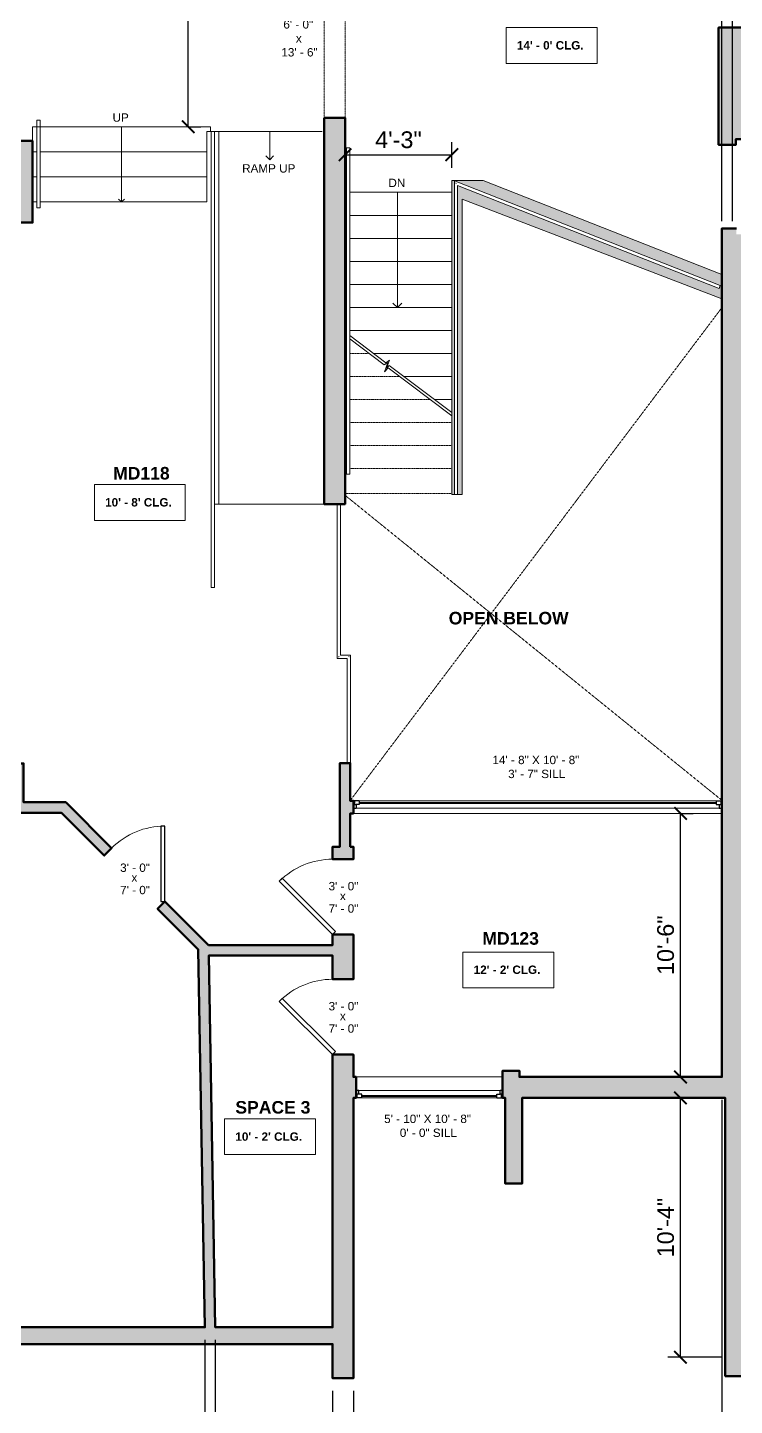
# Model space of a CAD drawing. Header units: inches. Extents: x -2078 to 106214, y -964 to 6385.
# Drawn here: x 66167 to 66505, y 3703 to 4362 of the extents above; entities that cross this region are included whole.
import ezdxf

# ---------------------------------------------------------------- set-up
doc = ezdxf.new("R2010")
doc.units = ezdxf.units.IN
doc.header["$MEASUREMENT"] = 0
doc.linetypes.add('HIDDEN2', pattern=[0.1875, 0.125, -0.0625])
for name, color, linetype, lineweight in [('A-ANNO', 2, 'Continuous', 5), ('A-ANNO-DIMS', 1, 'Continuous', 9), ('A-DETAIL-3', 40, 'Continuous', 15), ('A-DOOR', 1, 'Continuous', 18), ('A-GLAZ', 2, 'Continuous', 30), ('A-HIDDEN', 2, 'HIDDEN2', 18), ('A-RAILING', 4, 'Continuous', 9), ('A-WALL', 3, 'Continuous', 40), ('A-WINDOWS', 2, 'Continuous', 18)]:
    doc.layers.add(name, color=color, linetype=linetype, lineweight=lineweight)
doc.layers.add('A-HATCH', color=9, linetype='Continuous')
doc.styles.add('Arial_1', font='arial.ttf', dxfattribs={"height": 0.0625})
doc.styles.add('Arial_2', font='arial.ttf', dxfattribs={"height": 3})
doc.styles.add('Arial_B', font='arialbd.ttf', dxfattribs={"height": 4.5})
doc.styles.add('Arial_B_1', font='arialbd.ttf', dxfattribs={"height": 3})
doc.styles.add('JC', font='arial.ttf', dxfattribs={"height": 0.125})
doc.dimstyles.new('JC-DIMS', dxfattribs={"dimtxt": 0.125, "dimasz": 0.09375, "dimexe": 0.09375, "dimexo": 0.09375, "dimgap": 0.046875, "dimtad": 1, "dimdec": 1, "dimzin": 0, "dimdsep": 46, "dimlunit": 4, "dimtxsty": 'JC', "dimblk": 'ARCHTICK', "dimcen": 0.09, "dimclrd": 1, "dimclre": 1, "dimclrt": 256, "dimadec": 0, "dimazin": 0, "dimtfac": 1, "dimtdec": 1, "dimtofl": 0, "dimtmove": 1, "dimatfit": 3, "dimfxl": 1, "dimtolj": 1, "dimtzin": 0, "dimarcsym": 0})

# ---------------------------------------------------------------- blocks, each defined once
blk = doc.blocks.new('JC_SINGLE DOOR-NO TRIM - SINGLE DOOR-1483496-Mudd Library - 2nd FL')
at = {"layer": 'A-DOOR', "lineweight": 30}
for p, q in [((-7.46, 27.96), (-8.87, 26.54)), ((-8.87, 26.54), (16.59, 1.09)), ((18, 2.5), (-7.46, 27.96)), ((16.59, 1.09), (18, 2.5))]:
    blk.add_line(p, q, dxfattribs=at)
at = {"layer": 'A-DOOR', "lineweight": 9}
blk.add_arc((18, 2.5), 36, 135, 180, dxfattribs=at)
blk = doc.blocks.new('JC_FIXED WINDOW - MUNTIN - 2_-1579008-Mudd Library - 2nd FL')
at = {"layer": 'A-GLAZ'}
for p, q in [((-88, 3), (-88, -3)), ((-85.25, 3), (-88, 3)), ((-87.5, 3), (-87.5, 1.25)), ((-87.5, 1.25), (-86.75, 1.25)), ((-85.25, 1.25), (-86.75, 1.25)), ((-86.75, 1.25), (-86.75, -0.5)), ((-85.25, 3), (-85.25, 1.25)), ((85.25, 3), (88, 3)), ((85.25, 3), (85.25, 1.25)), ((85.25, 1.25), (87.5, 1.25)), ((86.75, 1.25), (86.75, -0.5)), ((87.5, 3), (87.5, 1.25)), ((88, 3), (88, -3)), ((-88, -0.5), (-86.75, -0.5)), ((86.75, -0.5), (88, -0.5))]:
    blk.add_line(p, q, dxfattribs=at)
at = {"layer": 'A-GLAZ', "lineweight": 9}
for p, q in [((85.25, 3), (-85.25, 3)), ((86.75, -0.5), (-86.75, -0.5))]:
    blk.add_line(p, q, dxfattribs=at)
at = {"layer": 'A-GLAZ', "lineweight": 40}
blk.add_line((-85.25, 2.125), (85.25, 2.125), dxfattribs=at)
at = {"layer": 'A-WINDOWS'}
for p, q in [((88, 3), (-88, 3)), ((-88, -3), (88, -3))]:
    blk.add_line(p, q, dxfattribs=at)
blk = doc.blocks.new('JC_SINGLE DOOR-NO TRIM - SINGLE DOOR-1541248-Mudd Library - 2nd FL')
at = {"layer": 'A-DOOR', "lineweight": 30}
for p, q in [((-8.87, -29.04), (16.59, -3.59)), ((18, -5), (-7.46, -30.46)), ((16.59, -3.59), (18, -5)), ((-7.46, -30.46), (-8.87, -29.04))]:
    blk.add_line(p, q, dxfattribs=at)
at = {"layer": 'A-DOOR', "lineweight": 9}
blk.add_arc((18, -5), 36, 180, 225, dxfattribs=at)
blk = doc.blocks.new('JC_FIXED WINDOW - MUNTIN - 2_-1538722-Mudd Library - 2nd FL')
at = {"layer": 'A-GLAZ'}
for p, q in [((-35, 5), (-35, -5)), ((-32.25, 5), (-35, 5)), ((-35, 1.5), (-33.75, 1.5)), ((-34.5, 5), (-34.5, 3.25)), ((-34.5, 3.25), (-33.75, 3.25)), ((-32.25, 3.25), (-33.75, 3.25)), ((-33.75, 3.25), (-33.75, 1.5)), ((-32.25, 5), (-32.25, 3.25)), ((32.25, 5), (35, 5)), ((32.25, 5), (32.25, 3.25)), ((32.25, 3.25), (34.5, 3.25)), ((33.75, 3.25), (33.75, 1.5)), ((33.75, 1.5), (35, 1.5)), ((34.5, 5), (34.5, 3.25)), ((35, 5), (35, -5))]:
    blk.add_line(p, q, dxfattribs=at)
at = {"layer": 'A-GLAZ', "lineweight": 9}
for p, q in [((33.75, 1.5), (-33.75, 1.5)), ((32.25, 5), (-32.25, 5))]:
    blk.add_line(p, q, dxfattribs=at)
at = {"layer": 'A-GLAZ', "lineweight": 40}
blk.add_line((-32.25, 4.12), (32.25, 4.12), dxfattribs=at)
at = {"layer": 'A-WINDOWS'}
for p, q in [((35, 5), (-35, 5)), ((-35, -5), (35, -5))]:
    blk.add_line(p, q, dxfattribs=at)
blk = doc.blocks.new('Top Rail Type - Top Rail_Internal_-1575144-Mudd Library - 2nd FL')
at = {"layer": 'A-RAILING'}
for p, q in [((434.73, 337.22), (434.73, 119.22)), ((435.57, 337.22), (435.39, 337.22)), ((436.23, 119.22), (436.23, 337.22)), ((435.39, 119.22), (435.57, 119.22))]:
    blk.add_line(p, q, dxfattribs=at)
blk = doc.blocks.new('Top Rail Type - Top Rail_Internal_-V3-Mudd Library - 2nd FL')
at = {"layer": 'A-RAILING'}
for p, q in [((436.23, 337.22), (434.73, 337.22)), ((434.73, 337.22), (434.73, 119.22)), ((436.23, 337.22), (436.23, 119.22)), ((436.23, 119.22), (434.73, 119.22))]:
    blk.add_line(p, q, dxfattribs=at)
blk = doc.blocks.new('Top Rail Type - Top Rail_Internal_-1575481-Mudd Library - 2nd FL')
at = {"layer": 'A-RAILING'}
for p, q in [((494.91, 159.12), (494.91, 85.37)), ((496.41, 86.87), (496.41, 159.12)), ((501.22, 86.87), (496.41, 86.87)), ((501.22, 35.3), (501.22, 86.87)), ((494.91, 85.37), (499.72, 85.37)), ((499.72, 85.37), (499.72, 35.3))]:
    blk.add_line(p, q, dxfattribs=at)
for points in [[(495.56, 86.02), (495.58, 86.04), (495.61, 86.07), (495.66, 86.12), (495.7, 86.16), (495.73, 86.19), (495.75, 86.21)], [(500.38, 86.02), (500.39, 86.04), (500.42, 86.07), (500.47, 86.12), (500.52, 86.16), (500.55, 86.19), (500.56, 86.21)]]:
    blk.add_open_spline(points, degree=3, knots=[0.46086968, 0.46086968, 0.46086968, 0.46086968, 0.47916667, 0.5, 0.52083333, 0.53913032, 0.53913032, 0.53913032, 0.53913032], dxfattribs=at)
blk = doc.blocks.new('Top Rail Type - Top Rail_Internal_-V4-Mudd Library - 2nd FL')
at = {"layer": 'A-RAILING'}
for p, q in [((494.91, 159.12), (494.91, 85.37)), ((496.41, 159.12), (496.41, 86.87)), ((496.41, 86.87), (501.22, 86.87)), ((501.22, 86.87), (501.22, 35.3)), ((494.91, 85.37), (499.72, 85.37)), ((499.72, 85.37), (499.72, 35.3)), ((501.22, 35.3), (501.16, 35.3))]:
    blk.add_line(p, q, dxfattribs=at)
blk = doc.blocks.new('Top Rail Type - Top Rail_Internal_-1576869-Mudd Library - 2nd FL')
at = {"layer": 'A-RAILING'}
for p, q in [((677.9, 263.61), (550.91, 313.64)), ((550.91, 313.64), (550.91, 163.76)), ((552.41, 311.44), (677.35, 262.22)), ((552.41, 163.76), (552.41, 311.44)), ((677.6, 262.83), (677.66, 263)), ((551.56, 163.76), (551.75, 163.76))]:
    blk.add_line(p, q, dxfattribs=at)
blk.add_open_spline([(551.56, 312.67), (551.6, 312.63), (551.66, 312.54), (551.72, 312.45), (551.75, 312.4)], degree=3, dxfattribs=at)
blk = doc.blocks.new('Top Rail Type - Top Rail_Internal_-V6-Mudd Library - 2nd FL')
at = {"layer": 'A-RAILING'}
for p, q in [((550.91, 313.64), (550.91, 163.76)), ((677.9, 263.61), (550.91, 313.64)), ((552.41, 311.44), (552.41, 163.76)), ((677.35, 262.22), (552.41, 311.44)), ((677.35, 262.22), (677.9, 263.61)), ((552.41, 163.76), (550.91, 163.76))]:
    blk.add_line(p, q, dxfattribs=at)
blk = doc.blocks.new('JC_OPENING DOOR - OPENING DOOR-1582286-Mudd Library - 2nd FL')
at = {"layer": 'A-DOOR', "linetype": 'HIDDEN2'}
for p, q in [((35.68, 5), (-36.32, 5)), ((-36.32, -5), (35.68, -5))]:
    blk.add_line(p, q, dxfattribs=at)
at = {"layer": 'A-DOOR'}
for p, q in [((-36.32, 5), (-36.32, -5)), ((35.68, -5), (35.68, 5))]:
    blk.add_line(p, q, dxfattribs=at)
blk = doc.blocks.new('Top Rail Type - Top Rail_Internal_-1639652-Mudd Library - 2nd FL')
at = {"layer": 'A-RAILING'}
for p, q in [((351.44, 342.7), (351.44, 300.7)), ((352.29, 342.7), (352.1, 342.7)), ((352.94, 300.7), (352.94, 342.7)), ((352.1, 300.7), (352.29, 300.7))]:
    blk.add_line(p, q, dxfattribs=at)
blk = doc.blocks.new('Top Rail Type - Top Rail_Internal_-V7-Mudd Library - 2nd FL')
at = {"layer": 'A-RAILING'}
for p, q in [((352.94, 342.7), (351.44, 342.7)), ((351.44, 342.7), (351.44, 300.7)), ((352.94, 342.7), (352.94, 300.7)), ((352.94, 300.7), (351.44, 300.7))]:
    blk.add_line(p, q, dxfattribs=at)
blk = doc.blocks.new('Top Rail Type - Top Rail_Internal_-1640337-Mudd Library - 2nd FL')
at = {"layer": 'A-RAILING'}
for p, q in [((499.39, 329.45), (499.39, 173.45)), ((500.24, 329.45), (500.05, 329.45)), ((500.89, 173.45), (500.89, 329.45)), ((500.05, 173.45), (500.24, 173.45))]:
    blk.add_line(p, q, dxfattribs=at)
blk = doc.blocks.new('Top Rail Type - Top Rail_Internal_-V8-Mudd Library - 2nd FL')
at = {"layer": 'A-RAILING'}
for p, q in [((500.14, 329.45), (499.39, 329.45)), ((499.39, 329.45), (499.39, 173.45)), ((500.89, 329.45), (500.17, 329.45)), ((500.89, 329.45), (500.89, 173.45)), ((500.14, 173.45), (499.39, 173.45)), ((500.89, 173.45), (500.17, 173.45))]:
    blk.add_line(p, q, dxfattribs=at)
blk = doc.blocks.new('_ArchTick')
at = {"color": 0, "linetype": 'ByBlock', "const_width": 0.15}
blk.add_lwpolyline([(-0.5, -0.5), (0.5, 0.5)], dxfattribs=at)
blk = doc.blocks.new('*D2650')
at = {"layer": 'A-ANNO-DIMS', "color": 1, "lineweight": -2, "transparency": 16777216}
for p, q in [((66319.07, 4575.12), (66319.07, 4706.69)), ((66499.08, 4268.96), (66499.08, 4706.69)), ((66319.07, 4700.69), (66499.08, 4700.69))]:
    blk.add_line(p, q, dxfattribs=at)
at = {"layer": 'Defpoints', "color": 0, "transparency": 16777216}
for p in [(66499.08, 4700.69), (66319.07, 4569.12), (66499.08, 4262.96)]:
    blk.add_point(p, dxfattribs=at)
at = {"layer": 'A-ANNO-DIMS', "color": 1, "lineweight": -2, "transparency": 16777216, "xscale": 6, "yscale": 6, "zscale": 6, "rotation": 180}
blk.add_blockref('_ArchTick', (66319.07, 4700.69), dxfattribs=at)
at = {"layer": 'A-ANNO-DIMS', "color": 1, "lineweight": -2, "transparency": 16777216, "xscale": 6, "yscale": 6, "zscale": 6}
blk.add_blockref('_ArchTick', (66499.08, 4700.69), dxfattribs=at)
at = {"layer": 'A-ANNO-DIMS', "color": 2, "transparency": 16777216, "insert": (66409.07, 4707.77), "char_height": 8, "attachment_point": 5, "style": 'JC'}
blk.add_mtext("\\A1;15'", dxfattribs=at)
blk = doc.blocks.new('*D2653')
at = {"layer": 'A-ANNO-DIMS', "color": 1, "lineweight": -2, "transparency": 16777216}
for p, q in [((66504.08, 4268.96), (66504.08, 4706.69)), ((66528.08, 4218.56), (66528.08, 4706.69)), ((66504.08, 4700.69), (66528.08, 4700.69))]:
    blk.add_line(p, q, dxfattribs=at)
at = {"layer": 'Defpoints', "color": 0, "transparency": 16777216}
for p in [(66528.08, 4700.69), (66504.08, 4262.96), (66528.08, 4212.56)]:
    blk.add_point(p, dxfattribs=at)
at = {"layer": 'A-ANNO-DIMS', "color": 1, "lineweight": -2, "transparency": 16777216, "xscale": 6, "yscale": 6, "zscale": 6, "rotation": 180}
blk.add_blockref('_ArchTick', (66504.08, 4700.69), dxfattribs=at)
at = {"layer": 'A-ANNO-DIMS', "color": 1, "lineweight": -2, "transparency": 16777216, "xscale": 6, "yscale": 6, "zscale": 6}
blk.add_blockref('_ArchTick', (66528.08, 4700.69), dxfattribs=at)
at = {"layer": 'A-ANNO-DIMS', "color": 2, "transparency": 16777216, "insert": (66516.08, 4707.71), "char_height": 8, "attachment_point": 5, "style": 'JC'}
blk.add_mtext("\\A1;2'", dxfattribs=at)
blk = doc.blocks.new('*D2664')
at = {"layer": 'A-ANNO-DIMS', "color": 1, "lineweight": -2, "transparency": 16777216}
for p, q in [((65688.2, 3938.94), (65688.2, 3507.06)), ((67317.99, 3690.96), (67317.99, 3507.06)), ((65688.2, 3513.06), (67317.99, 3513.06))]:
    blk.add_line(p, q, dxfattribs=at)
at = {"layer": 'Defpoints', "color": 0, "transparency": 16777216}
for p in [(65688.2, 3944.94), (67317.99, 3696.96), (67317.99, 3513.06)]:
    blk.add_point(p, dxfattribs=at)
at = {"layer": 'A-ANNO-DIMS', "color": 1, "lineweight": -2, "transparency": 16777216, "xscale": 6, "yscale": 6, "zscale": 6, "rotation": 180}
blk.add_blockref('_ArchTick', (65688.2, 3513.06), dxfattribs=at)
at = {"layer": 'A-ANNO-DIMS', "color": 1, "lineweight": -2, "transparency": 16777216, "xscale": 6, "yscale": 6, "zscale": 6}
blk.add_blockref('_ArchTick', (67317.99, 3513.06), dxfattribs=at)
at = {"layer": 'A-ANNO-DIMS', "color": 2, "transparency": 16777216, "insert": (66503.09, 3520.14), "char_height": 8, "attachment_point": 5, "style": 'JC'}
blk.add_mtext('\\A1;135\'-10"', dxfattribs=at)
blk = doc.blocks.new('JC- existing door Tag_quad - JC- existing door Tag_quad-839775-Mudd Library - 2nd FL')
at = {"layer": 'A-ANNO', "insert": (-0.023, 0.038), "char_height": 0.0625, "width": 0.0505, "attachment_point": 1, "style": 'Arial_1', "bg_fill": 3, "box_fill_scale": 1.25, "bg_fill_color": 256, "bg_fill_true_color": 13158600, "bg_fill_transparency": 0}
blk.add_mtext('x', dxfattribs=at)
blk = doc.blocks.new('*D2665')
at = {"layer": 'A-ANNO-DIMS', "color": 1, "lineweight": -2, "transparency": 16777216}
for p, q in [((66479.3, 3859.8), (66479.3, 3985.8)), ((66479.65, 3985.8), (66485.3, 3985.8)), ((66479.65, 3859.8), (66485.3, 3859.8))]:
    blk.add_line(p, q, dxfattribs=at)
at = {"layer": 'Defpoints', "color": 0, "transparency": 16777216}
for p in [(66473.65, 3985.8), (66479.3, 3985.8), (66473.65, 3859.8)]:
    blk.add_point(p, dxfattribs=at)
at = {"layer": 'A-ANNO-DIMS', "color": 1, "lineweight": -2, "transparency": 16777216, "xscale": 6, "yscale": 6, "zscale": 6}
for p, rotation in [((66479.3, 3985.8), 90), ((66479.3, 3859.8), 270)]:
    blk.add_blockref('_ArchTick', p, dxfattribs=dict(at, rotation=rotation))
at = {"layer": 'A-ANNO-DIMS', "color": 2, "transparency": 16777216, "insert": (66472.22, 3922.8), "char_height": 8, "attachment_point": 5, "rotation": 90, "style": 'JC'}
blk.add_mtext('\\A1;10\'-6"', dxfattribs=at)
blk = doc.blocks.new('*D2666')
at = {"layer": 'A-ANNO-DIMS', "color": 1, "lineweight": -2, "transparency": 16777216}
for p, q in [((66479.3, 3725.8), (66479.3, 3849.8)), ((66479.65, 3849.8), (66485.3, 3849.8)), ((66498.72, 3725.8), (66473.3, 3725.8))]:
    blk.add_line(p, q, dxfattribs=at)
at = {"layer": 'Defpoints', "color": 0, "transparency": 16777216}
for p in [(66473.65, 3849.8), (66479.3, 3849.8), (66504.72, 3725.8)]:
    blk.add_point(p, dxfattribs=at)
at = {"layer": 'A-ANNO-DIMS', "color": 1, "lineweight": -2, "transparency": 16777216, "xscale": 6, "yscale": 6, "zscale": 6}
for p, rotation in [((66479.3, 3849.8), 90), ((66479.3, 3725.8), 270)]:
    blk.add_blockref('_ArchTick', p, dxfattribs=dict(at, rotation=rotation))
at = {"layer": 'A-ANNO-DIMS', "color": 2, "transparency": 16777216, "insert": (66472.22, 3787.8), "char_height": 8, "attachment_point": 5, "rotation": 90, "style": 'JC'}
blk.add_mtext('\\A1;10\'-4"', dxfattribs=at)
blk = doc.blocks.new('*D2667')
at = {"layer": 'A-ANNO-DIMS', "color": 1, "lineweight": -2, "transparency": 16777216}
for p, q in [((66370.08, 4294.44), (66370.08, 4306.74)), ((66319.07, 4300.74), (66370.08, 4300.74)), ((66319.07, 4300.4), (66319.07, 4294.74))]:
    blk.add_line(p, q, dxfattribs=at)
at = {"layer": 'Defpoints', "color": 0, "transparency": 16777216}
for p in [(66319.07, 4306.4), (66370.08, 4300.74), (66370.08, 4288.44)]:
    blk.add_point(p, dxfattribs=at)
at = {"layer": 'A-ANNO-DIMS', "color": 1, "lineweight": -2, "transparency": 16777216, "xscale": 6, "yscale": 6, "zscale": 6, "rotation": 180}
blk.add_blockref('_ArchTick', (66319.07, 4300.74), dxfattribs=at)
at = {"layer": 'A-ANNO-DIMS', "color": 1, "lineweight": -2, "transparency": 16777216, "xscale": 6, "yscale": 6, "zscale": 6}
blk.add_blockref('_ArchTick', (66370.08, 4300.74), dxfattribs=at)
at = {"layer": 'A-ANNO-DIMS', "color": 2, "transparency": 16777216, "insert": (66344.57, 4307.83), "char_height": 8, "attachment_point": 5, "style": 'JC'}
blk.add_mtext('\\A1;4\'-3"', dxfattribs=at)
blk = doc.blocks.new('*D2669')
at = {"layer": 'A-ANNO-DIMS', "color": 1, "lineweight": -2, "transparency": 16777216}
for p, q in [((65688.2, 4523.98), (65688.2, 4752.71)), ((67592.58, 4083.21), (67592.58, 4752.71)), ((65688.2, 4746.71), (67592.58, 4746.71))]:
    blk.add_line(p, q, dxfattribs=at)
at = {"layer": 'Defpoints', "color": 0, "transparency": 16777216}
for p in [(67592.58, 4746.71), (65688.2, 4517.98), (67592.58, 4077.21)]:
    blk.add_point(p, dxfattribs=at)
at = {"layer": 'A-ANNO-DIMS', "color": 1, "lineweight": -2, "transparency": 16777216, "xscale": 6, "yscale": 6, "zscale": 6, "rotation": 180}
blk.add_blockref('_ArchTick', (65688.2, 4746.71), dxfattribs=at)
at = {"layer": 'A-ANNO-DIMS', "color": 1, "lineweight": -2, "transparency": 16777216, "xscale": 6, "yscale": 6, "zscale": 6}
blk.add_blockref('_ArchTick', (67592.58, 4746.71), dxfattribs=at)
at = {"layer": 'A-ANNO-DIMS', "color": 2, "transparency": 16777216, "insert": (66640.39, 4753.8), "char_height": 8, "attachment_point": 5, "style": 'JC'}
blk.add_mtext('\\A1;158\'-8"', dxfattribs=at)
blk = doc.blocks.new('*D2670')
at = {"layer": 'A-ANNO-DIMS', "color": 1, "lineweight": -2, "transparency": 16777216}
for p, q in [((66244.15, 4314.12), (66244.15, 4563.12)), ((66244.49, 4563.12), (66250.15, 4563.12)), ((66244.49, 4314.12), (66250.15, 4314.12))]:
    blk.add_line(p, q, dxfattribs=at)
at = {"layer": 'Defpoints', "color": 0, "transparency": 16777216}
for p in [(66238.49, 4563.12), (66244.15, 4563.12), (66238.49, 4314.12)]:
    blk.add_point(p, dxfattribs=at)
at = {"layer": 'A-ANNO-DIMS', "color": 1, "lineweight": -2, "transparency": 16777216, "xscale": 6, "yscale": 6, "zscale": 6}
for p, rotation in [((66244.15, 4563.12), 90), ((66244.15, 4314.12), 270)]:
    blk.add_blockref('_ArchTick', p, dxfattribs=dict(at, rotation=rotation))
at = {"layer": 'A-ANNO-DIMS', "color": 2, "transparency": 16777216, "insert": (66237.06, 4438.62), "char_height": 8, "attachment_point": 5, "rotation": 90, "style": 'JC'}
blk.add_mtext('\\A1;20\'-9"', dxfattribs=at)
blk = doc.blocks.new('*D2673')
at = {"layer": 'A-ANNO-DIMS', "color": 1, "lineweight": -2, "transparency": 16777216}
for p, q in [((66499.08, 3848.8), (66499.08, 3570.29)), ((66323.08, 3709.8), (66323.08, 3570.29)), ((66323.08, 3576.29), (66499.08, 3576.29))]:
    blk.add_line(p, q, dxfattribs=at)
at = {"layer": 'Defpoints', "color": 0, "transparency": 16777216}
for p in [(66499.08, 3854.8), (66323.08, 3715.8), (66499.08, 3576.29)]:
    blk.add_point(p, dxfattribs=at)
at = {"layer": 'A-ANNO-DIMS', "color": 1, "lineweight": -2, "transparency": 16777216, "xscale": 6, "yscale": 6, "zscale": 6, "rotation": 180}
blk.add_blockref('_ArchTick', (66323.08, 3576.29), dxfattribs=at)
at = {"layer": 'A-ANNO-DIMS', "color": 1, "lineweight": -2, "transparency": 16777216, "xscale": 6, "yscale": 6, "zscale": 6}
blk.add_blockref('_ArchTick', (66499.08, 3576.29), dxfattribs=at)
at = {"layer": 'A-ANNO-DIMS', "color": 2, "transparency": 16777216, "insert": (66411.08, 3583.37), "char_height": 8, "attachment_point": 5, "style": 'JC'}
blk.add_mtext('\\A1;14\'-8"', dxfattribs=at)
blk = doc.blocks.new('*D2675')
at = {"layer": 'A-ANNO-DIMS', "color": 1, "lineweight": -2, "transparency": 16777216}
for p, q in [((66252.09, 3734.12), (66252.09, 3570.29)), ((65902.08, 3708.31), (65902.08, 3570.29)), ((65902.08, 3576.29), (66252.09, 3576.29))]:
    blk.add_line(p, q, dxfattribs=at)
at = {"layer": 'Defpoints', "color": 0, "transparency": 16777216}
for p in [(66252.09, 3740.12), (65902.08, 3714.31), (66252.09, 3576.29)]:
    blk.add_point(p, dxfattribs=at)
at = {"layer": 'A-ANNO-DIMS', "color": 1, "lineweight": -2, "transparency": 16777216, "xscale": 6, "yscale": 6, "zscale": 6, "rotation": 180}
blk.add_blockref('_ArchTick', (65902.08, 3576.29), dxfattribs=at)
at = {"layer": 'A-ANNO-DIMS', "color": 1, "lineweight": -2, "transparency": 16777216, "xscale": 6, "yscale": 6, "zscale": 6}
blk.add_blockref('_ArchTick', (66252.09, 3576.29), dxfattribs=at)
at = {"layer": 'A-ANNO-DIMS', "color": 2, "transparency": 16777216, "insert": (66077.08, 3583.37), "char_height": 8, "attachment_point": 5, "style": 'JC'}
blk.add_mtext('\\A1;29\'-2"', dxfattribs=at)
blk = doc.blocks.new('*D2676')
at = {"layer": 'A-ANNO-DIMS', "color": 1, "lineweight": -2, "transparency": 16777216}
for p, q in [((66257.09, 3734.12), (66257.09, 3570.29)), ((66313.08, 3709.8), (66313.08, 3570.29)), ((66257.09, 3576.29), (66313.08, 3576.29))]:
    blk.add_line(p, q, dxfattribs=at)
at = {"layer": 'Defpoints', "color": 0, "transparency": 16777216}
for p in [(66257.09, 3740.12), (66313.08, 3715.8), (66313.08, 3576.29)]:
    blk.add_point(p, dxfattribs=at)
at = {"layer": 'A-ANNO-DIMS', "color": 1, "lineweight": -2, "transparency": 16777216, "xscale": 6, "yscale": 6, "zscale": 6, "rotation": 180}
blk.add_blockref('_ArchTick', (66257.09, 3576.29), dxfattribs=at)
at = {"layer": 'A-ANNO-DIMS', "color": 1, "lineweight": -2, "transparency": 16777216, "xscale": 6, "yscale": 6, "zscale": 6}
blk.add_blockref('_ArchTick', (66313.08, 3576.29), dxfattribs=at)
at = {"layer": 'A-ANNO-DIMS', "color": 2, "transparency": 16777216, "insert": (66285.08, 3583.37), "char_height": 8, "attachment_point": 5, "style": 'JC'}
blk.add_mtext('\\A1;4\'-8"', dxfattribs=at)

msp = doc.modelspace()

# ---------------------------------------------------------------- hatches: boundary and pattern name
at = {"layer": 'A-HATCH'}
h = msp.add_hatch(color=256, dxfattribs=at)
h.dxf.hatch_style = 1
h.paths.add_polyline_path([(66319.066, 4318.369), (66309.066, 4318.369), (66309.066, 4133.693), (66319.066, 4133.693)])
h.paths.add_polyline_path([(66169.777, 4307.3), (66161.777, 4307.3), (66161.777, 4292.842), (66153.113, 4292.842), (66153.113, 4280.842), (66115.113, 4280.842), (66115.113, 4292.842), (66110.113, 4292.842), (66110.113, 4310.579), (66100.113, 4310.579), (66100.113, 4289.087), (66100.043, 4289.085), (66100.113, 4285.086), (66100.113, 4275.579), (66110.113, 4275.579), (66110.113, 4279.842), (66156.777, 4279.842), (66156.777, 4268.308), (66169.777, 4268.308)])
h.paths.add_polyline_path([(66319.066, 4541.119), (66309.066, 4541.119), (66309.066, 4390.369), (66319.066, 4390.369), (66319.066, 4417.269), (66320.828, 4417.269), (66320.828, 4422.269), (66319.066, 4422.269)])
h.paths.add_polyline_path([(66332.271, 4575.119), (66082.271, 4575.119), (66082.271, 4563.119), (66098.638, 4563.119), (66098.638, 4562.398), (66106.638, 4562.398), (66106.638, 4563.119), (66309.066, 4563.119), (66319.066, 4563.119), (66332.271, 4563.119)])
h.paths.add_polyline_path([(66122.553, 4538.172), (66106.638, 4538.172), (66106.638, 4540.398), (66098.638, 4540.398), (66098.638, 4538.172), (65874.289, 4538.172), (65874.289, 4526.172), (65888.046, 4526.172), (65893.046, 4525.832), (65893.046, 4526.172), (66122.553, 4526.172)])
h.paths.add_polyline_path([(65906.796, 4500.832), (65893.046, 4500.832), (65893.046, 4503.832), (65888.046, 4503.832), (65888.046, 4500.832), (65709.078, 4500.832), (65709.078, 4490.832), (65783.078, 4490.832), (65783.078, 4478.832), (65829.078, 4478.832), (65829.078, 4490.832), (65906.796, 4490.832)])
h.paths.add_polyline_path([(65856.087, 4427.832), (65788.078, 4427.832), (65788.078, 4441.832), (65783.078, 4441.832), (65783.078, 4427.832), (65737.955, 4427.832), (65737.955, 4338.323), (65799.336, 4359.26), (65798.449, 4361.863), (65742.955, 4342.934), (65742.955, 4422.832), (65856.087, 4422.832)])
h = msp.add_hatch(color=256, dxfattribs=at)
h.dxf.hatch_style = 1
h.paths.add_polyline_path([(65800.708, 4355.238), (65799.821, 4357.84), (65738.197, 4336.821), (65737.955, 4337.53), (65737.955, 4333.832)])
h.paths.add_polyline_path([(65900.113, 4310.579), (65890.113, 4310.579), (65890.113, 4289.371), (65888.023, 4288.646), (65889.662, 4283.922), (65890.113, 4284.079), (65890.113, 4275.579), (65900.113, 4275.579), (65900.113, 4281.595), (65900.113, 4285.596)])
h.paths.add_polyline_path([(67196.326, 3797.493), (67196.326, 3991.469), (67191.078, 3991.469), (67191.078, 3960.944), (67188.078, 3960.944), (67188.078, 3862.917), (67183.055, 3862.873), (67183.126, 3854.873), (67191.078, 3854.944), (67191.078, 3798.532), (67191.078, 3787.947), (67244.317, 3719.804), (67255.077, 3736.535), (67254.704, 3736.837), (67261.249, 3744.92)])
h.paths.add_polyline_path([(67518.799, 3912.251, 0.035875), (67577.91, 4017.637), (67575.455, 4018.791), (67576.476, 4021.056), (67570.025, 4023.778), (67569.121, 4021.768), (67567.955, 4022.316, -0.0359224), (67509.529, 3918.174, -0.0795008), (67319.208, 3697.985), (67314.095, 3702.126), (67307.802, 3694.354), (67308.131, 3694.087), (67291.429, 3659.456), (67327.913, 3690.936, 0.0788846)])
h.paths.add_polyline_path([(67247.942, 4382.218), (67241.579, 4374.503), (67502.703, 4159.127), (67487.525, 4121.56), (67498.725, 4116.832), (67501.837, 4124.203), (67499.737, 4125.089), (67514.721, 4162.177)])
h.paths.add_polyline_path([(67199.735, 4354.794), (67189.735, 4354.794), (67189.735, 4353.044), (66947.239, 4353.044), (66947.239, 4400.519), (66940.239, 4400.519), (66940.239, 4350.044), (66738.641, 4350.044), (66738.641, 4357.294), (66728.641, 4357.294), (66728.641, 4293.353), (66734.641, 4293.353), (66734.641, 4343.044), (66961.078, 4343.044), (66961.078, 4336.044), (66971.078, 4336.044), (66971.078, 4343.044), (67186.735, 4343.044), (67186.735, 4248.937), (67191.078, 4248.937), (67191.078, 4217.937), (67196.078, 4217.937), (67196.078, 4248.937), (67199.735, 4248.937)])
h.paths.add_polyline_path([(67196.078, 4181.937), (67191.078, 4181.937), (67191.078, 4027.469), (67196.078, 4027.469)])
h.paths.add_polyline_path([(66947.239, 4429.269), (66760.891, 4429.269), (66760.891, 4417.269), (66761.489, 4417.269), (66761.489, 4418.269), (66940.239, 4418.269), (66940.239, 4416.519), (66947.239, 4416.519)])
h.paths.add_polyline_path([(66738.891, 4429.269), (66727.391, 4429.269), (66727.391, 4417.269), (66728.641, 4417.269), (66728.641, 4405.294), (66738.641, 4405.294), (66738.641, 4417.269), (66738.891, 4417.269)])
h.paths.add_polyline_path([(66705.391, 4429.269), (66465.078, 4429.269), (66465.078, 4422.269), (66464.832, 4422.269), (66464.832, 4417.269), (66643.078, 4417.269), (66643.078, 4416.044), (66647.078, 4416.044), (66647.078, 4417.269), (66705.391, 4417.269)])
h.paths.add_polyline_path([(66618.066, 4342.269), (66620.828, 4342.269), (66620.828, 4347.269), (66619.328, 4347.269), (66619.328, 4349.269), (66610.066, 4349.269), (66610.066, 4325.077), (66539.533, 4325.077), (66539.533, 4361.475), (66497.533, 4361.475), (66497.533, 4305.475), (66505.783, 4305.475), (66505.783, 4308.225), (66524.783, 4308.225), (66524.783, 4306.975), (66531.078, 4306.975), (66531.078, 4306.464), (66536.078, 4306.464), (66536.078, 4320.077), (66613.066, 4320.077), (66613.066, 4312.464), (66607.485, 4312.464), (66604.125, 4307.881), (66604.125, 4307.464), (66618.066, 4307.464)])
h.paths.add_polyline_path([(66647.078, 4347.294), (66643.078, 4347.294), (66643.078, 4347.269), (66642.828, 4347.269), (66642.828, 4342.269), (66647.078, 4342.269)])
h.paths.add_polyline_path([(66647.078, 4380.044), (66643.078, 4380.044), (66643.078, 4379.294), (66647.078, 4379.294)])
h.paths.add_polyline_path([(66357.133, 4422.269), (66354.828, 4422.269), (66354.828, 4417.269), (66357.133, 4417.269)])
h.paths.add_polyline_path([(66393.961, 4422.269), (66391.133, 4422.269), (66391.133, 4417.269), (66393.961, 4417.269)])
h.paths.add_polyline_path([(66430.832, 4422.269), (66427.961, 4422.269), (66427.961, 4417.269), (66430.832, 4417.269)])
h = msp.add_hatch(color=256, dxfattribs=at)
h.dxf.hatch_style = 1
h.paths.add_polyline_path([(66113.203, 3740.119), (66112.803, 3740.119), (66112.803, 3746.728), (66102.803, 3746.728), (66102.803, 3740.119), (66101.828, 3740.119), (66101.828, 3732.119), (66103.52, 3732.119), (66103.52, 3714.119), (66112.52, 3714.119), (66112.52, 3732.119), (66113.203, 3732.119)])
h.paths.add_polyline_path([(66323.078, 3849.801), (66324.328, 3849.801), (66324.328, 3859.801), (66323.078, 3859.801), (66323.078, 3870.504), (66313.078, 3870.504), (66313.078, 3740.119), (66257.089, 3740.119), (66253.986, 3917.862), (66313.078, 3917.862), (66313.078, 3906.504), (66323.078, 3906.504), (66323.078, 3927.905), (66313.078, 3927.905), (66313.078, 3922.862), (66253.899, 3922.862), (66233.005, 3943.755), (66229.47, 3940.219), (66248.935, 3920.754), (66252.088, 3740.119), (66135.203, 3740.119), (66135.203, 3732.119), (66313.078, 3732.119), (66313.078, 3715.797), (66323.078, 3715.797)])
h.paths.add_polyline_path([(66185.642, 3991.119), (66165.465, 3991.119), (66165.465, 4009.728), (66159.465, 4009.728), (66159.465, 3991.119), (66110.462, 3991.119), (66110.462, 3998.308), (66100.462, 3998.308), (66100.462, 3991.119), (66100.462, 3986.119), (66100.462, 3964.484), (66110.462, 3964.484), (66110.462, 3986.119), (66183.571, 3986.119), (66204.014, 3965.675), (66207.55, 3969.211)])
h.paths.add_polyline_path([(66323.078, 3991.801), (66321.578, 3991.801), (66321.578, 4009.878), (66316.578, 4009.878), (66316.578, 3969.878), (66313.078, 3969.878), (66313.078, 3963.905), (66323.078, 3963.905), (66323.078, 3969.878), (66321.578, 3969.878), (66321.578, 3985.801), (66323.078, 3985.801)])
h.paths.add_polyline_path([(66528.078, 4092.06), (66663.9, 4092.06), (66664.097, 4063.88), (66669.096, 4063.915), (66668.677, 4124.164), (66663.677, 4124.129), (66663.865, 4097.06), (66528.078, 4097.06), (66528.078, 4210.06), (66613.066, 4210.06), (66613.066, 4210.077), (66663.078, 4210.077), (66663.114, 4204.877), (66668.114, 4204.912), (66668.043, 4215.077), (66618.066, 4215.077), (66618.066, 4265.464), (66604.125, 4265.464), (66604.125, 4260.464), (66613.066, 4260.464), (66613.066, 4215.06), (66536.078, 4215.06), (66536.078, 4264.464), (66525.092, 4264.464), (66525.092, 4262.714), (66506.042, 4262.714), (66506.042, 4265.464), (66499.078, 4265.464), (66499.078, 3991.801), (66499.078, 3985.801), (66499.078, 3859.801), (66402.328, 3859.801), (66402.328, 3862.81), (66394.328, 3862.81), (66394.328, 3859.801), (66394.328, 3849.801), (66395.6, 3849.801), (66395.6, 3808.801), (66403.6, 3808.801), (66403.6, 3849.801), (66500.718, 3849.801), (66500.718, 3716.801), (66740.175, 3716.801), (66740.175, 3732.36), (66895.156, 3734.33), (66895.054, 3742.329), (66882.718, 3742.172), (66882.718, 3811.638), (66877.718, 3811.638), (66877.718, 3742.109), (66763.718, 3740.66), (66763.718, 3810.132), (66772.718, 3810.132), (66772.718, 3851.213), (66877.718, 3852.149), (66877.718, 3847.638), (66882.718, 3847.638), (66882.718, 3852.194), (66907.137, 3852.411), (66907.066, 3860.411), (66838.665, 3859.801), (66711.574, 3859.801), (66711.574, 3858.667), (66711.645, 3850.668), (66755.718, 3851.061), (66755.718, 3741.258), (66728.159, 3740.908), (66728.175, 3740.208), (66728.175, 3725.801), (66569.718, 3725.801), (66569.718, 3730.56), (66568.718, 3730.56), (66568.718, 3725.801), (66508.718, 3725.801), (66508.718, 3849.801), (66568.718, 3849.801), (66568.718, 3766.56), (66569.718, 3766.56), (66569.718, 3789.06), (66575.593, 3789.06), (66575.593, 3790.06), (66569.718, 3790.06), (66569.718, 3849.801), (66601.718, 3849.801), (66601.718, 3790.06), (66601.593, 3790.06), (66601.593, 3789.06), (66611.739, 3789.06), (66611.739, 3790.06), (66602.718, 3790.06), (66602.718, 3849.801), (66614.461, 3849.801), (66637.923, 3850.01), (66637.925, 3790.06), (66637.739, 3790.06), (66637.739, 3789.06), (66647.941, 3789.06), (66647.941, 3790.06), (66638.925, 3790.06), (66638.923, 3850.019), (66673.713, 3850.329), (66673.718, 3789.06), (66674.718, 3789.06), (66674.713, 3850.338), (66675.647, 3850.347), (66675.575, 3858.346), (66675.575, 3859.801), (66670.519, 3859.801), (66670.333, 3886.419), (66665.334, 3886.385), (66665.519, 3859.801), (66528.078, 3859.801), (66528.078, 3972.06), (66664.736, 3972.06), (66664.764, 3968.133), (66669.764, 3968.167), (66669.666, 3982.167), (66664.666, 3982.132), (66664.695, 3978.06), (66528.078, 3978.06)])
h.paths.add_polyline_path([(67147.056, 3862.552), (66971.078, 3860.982), (66971.078, 4302.044), (66961.078, 4302.044), (66961.078, 3860.893), (66943.065, 3860.732), (66943.136, 3852.732), (66945.718, 3852.755), (66945.718, 3742.973), (66931.051, 3742.787), (66931.153, 3734.787), (66938.527, 3734.881), (66938.527, 3719.581), (66950.718, 3719.581), (66950.718, 3735.036), (67139.468, 3737.435), (67139.468, 3720.541), (67151.718, 3720.541), (67151.718, 3737.716), (67151.718, 3795.19), (67126.718, 3795.19), (67126.718, 3813.845), (67116.718, 3813.845), (67116.718, 3788.19), (67143.718, 3788.19), (67143.718, 3745.49), (66950.718, 3743.037), (66950.718, 3852.8), (67116.718, 3854.281), (67116.718, 3849.845), (67126.718, 3849.845), (67126.718, 3854.37), (67147.128, 3854.552)])
h = msp.add_hatch(color=256, dxfattribs=at)
h.dxf.hatch_style = 1
h.paths.add_polyline_path([(66499.078, 4231.869), (66499.078, 4243.491), (66384.975, 4288.443), (66370.078, 4288.443), (66370.078, 4138.341), (66371.328, 4138.341), (66371.328, 4288.218), (66498.327, 4238.19), (66497.777, 4236.795), (66372.828, 4286.015), (66372.828, 4138.341), (66375.078, 4138.341), (66375.078, 4279.468)])

# ---------------------------------------------------------------- linework, layer by layer
at = {"layer": 'A-ANNO', "flags": 128}
for points in [[(66396.048, 4361.477), (66439.447, 4361.477), (66439.447, 4344.409), (66396.048, 4344.409)], [(66199.324, 4142.992), (66242.723, 4142.992), (66242.723, 4125.924), (66199.324, 4125.924)], [(66375.387, 3919.535), (66418.786, 3919.535), (66418.786, 3902.466), (66375.387, 3902.466)], [(66261.539, 3839.756), (66304.938, 3839.756), (66304.938, 3822.688), (66261.539, 3822.688)]]:
    msp.add_lwpolyline(points, close=True, dxfattribs=at)
at = {"layer": 'A-DETAIL-3', "lineweight": 9}
for p, q in [((66258.777, 4311.8), (66308.078, 4311.8)), ((66169.777, 4302.119), (66171.866, 4302.119)), ((66173.366, 4302.119), (66253.027, 4302.119)), ((66283.078, 4298.3), (66284.922, 4300.144)), ((66171.866, 4290.119), (66169.799, 4290.119)), ((66253.027, 4290.119), (66173.366, 4290.119)), ((66319.066, 4282.862), (66319.815, 4282.862)), ((66321.315, 4282.862), (66370.078, 4282.862)), ((66171.866, 4278.119), (66169.799, 4278.119)), ((66212.277, 4278.119), (66213.691, 4279.533)), ((66319.066, 4271.693), (66319.815, 4271.693)), ((66321.315, 4271.693), (66370.078, 4271.693)), ((66319.066, 4260.693), (66319.815, 4260.693)), ((66321.315, 4260.693), (66370.078, 4260.693)), ((66319.066, 4249.693), (66319.815, 4249.693)), ((66321.315, 4249.693), (66370.078, 4249.693)), ((66319.066, 4238.693), (66319.815, 4238.693)), ((66321.315, 4238.693), (66370.078, 4238.693)), ((66344.078, 4227.693), (66346.2, 4229.815)), ((66319.066, 4227.693), (66319.815, 4227.693)), ((66321.315, 4227.693), (66370.078, 4227.693)), ((66319.066, 4216.693), (66319.815, 4216.693)), ((66321.315, 4216.693), (66370.078, 4216.693)), ((66319.066, 4215.949), (66319.815, 4215.384)), ((66319.066, 4214.384), (66319.815, 4213.819)), ((66332.676, 4205.693), (66370.078, 4205.693)), ((66347.273, 4194.693), (66370.078, 4194.693)), ((66361.871, 4183.693), (66370.078, 4183.693)), ((66256.652, 4133.693), (66309.066, 4133.693))]:
    msp.add_line(p, q, dxfattribs=at)
for points in [[(66169.777, 4307.3), (66169.777, 4314.119), (66254.777, 4314.119), (66254.777, 4311.8)], [(66258.777, 4133.693), (66258.777, 4311.8), (66253.027, 4311.8), (66253.027, 4278.119), (66173.366, 4278.119)], [(66212.277, 4314.119), (66212.277, 4278.119), (66210.863, 4279.533)], [(66283.078, 4311.8), (66283.078, 4298.3), (66281.235, 4300.144)], [(66344.078, 4282.862), (66344.078, 4227.693), (66341.957, 4229.815)], [(66321.315, 4214.254), (66338.551, 4201.266), (66340.257, 4202.46), (66338.889, 4198.702), (66340.206, 4200.019), (66370.078, 4177.508)], [(66321.315, 4212.689), (66337.801, 4200.266), (66339.507, 4201.46), (66337.877, 4196.983), (66339.717, 4198.822), (66370.078, 4175.943)]]:
    msp.add_lwpolyline(points, dxfattribs=at)
at = {"layer": 'A-HIDDEN'}
for p, q in [((66499.078, 4227.611), (66321.578, 3992.06)), ((66319.815, 4205.693), (66319.066, 4205.693)), ((66330.599, 4205.693), (66321.315, 4205.693)), ((66319.815, 4194.693), (66319.066, 4194.693)), ((66345.196, 4194.693), (66321.315, 4194.693)), ((66319.815, 4183.693), (66319.066, 4183.693)), ((66359.794, 4183.693), (66321.315, 4183.693)), ((66319.066, 4172.693), (66319.815, 4172.693)), ((66321.315, 4172.693), (66370.078, 4172.693)), ((66319.066, 4161.693), (66319.815, 4161.693)), ((66321.315, 4161.693), (66370.078, 4161.693)), ((66319.066, 4150.693), (66319.815, 4150.693)), ((66321.315, 4150.693), (66370.078, 4150.693)), ((66319.066, 4138.693), (66370.078, 4138.693)), ((66319.066, 4137.893), (66499.078, 3992.06))]:
    msp.add_line(p, q, dxfattribs=at)
at = {"layer": 'A-WALL', "lineweight": 60}
for points in [[(66536.078, 4306.464), (66531.078, 4306.464), (66531.078, 4306.975), (66524.783, 4306.975), (66524.783, 4308.225), (66505.783, 4308.225), (66505.783, 4305.475), (66497.533, 4305.475), (66497.533, 4361.475), (66539.533, 4361.475), (66539.533, 4325.077), (66610.066, 4325.077), (66610.066, 4349.269), (66619.328, 4349.269), (66619.328, 4347.269), (66620.828, 4347.269), (66620.828, 4342.269), (66618.066, 4342.269), (66618.066, 4307.464), (66604.125, 4307.464), (66604.125, 4312.464), (66613.066, 4312.464), (66613.066, 4320.077), (66536.078, 4320.077)], [(66309.066, 4318.369), (66309.066, 4133.693), (66319.066, 4133.693), (66319.066, 4318.369)], [(66153.113, 4280.842), (66115.113, 4280.842), (66115.113, 4292.842), (66110.113, 4292.842), (66110.113, 4310.579), (66100.113, 4310.579), (66100.113, 4289.087), (66100.043, 4289.085), (66100.113, 4285.086), (66100.113, 4275.579), (66110.113, 4275.579), (66110.113, 4279.842), (66156.777, 4279.842), (66156.777, 4268.308), (66169.777, 4268.308), (66169.777, 4307.3), (66161.777, 4307.3), (66161.777, 4292.842), (66153.113, 4292.842)], [(66321.578, 3969.878), (66321.578, 3985.801), (66323.078, 3985.801), (66323.078, 3991.801), (66321.578, 3991.801), (66321.578, 4009.878), (66316.578, 4009.878), (66316.578, 3969.878), (66313.078, 3969.878), (66313.078, 3963.905), (66323.078, 3963.905), (66323.078, 3969.878)]]:
    msp.add_lwpolyline(points, close=True, dxfattribs=at)
at = {"layer": 'A-WALL', "lineweight": 9}
msp.add_lwpolyline([(66499.078, 4231.869), (66375.078, 4279.468), (66375.078, 4138.341), (66372.828, 4138.341), (66372.828, 4286.015), (66497.777, 4236.795), (66498.327, 4238.19), (66371.328, 4288.218), (66371.328, 4138.341), (66370.078, 4138.341), (66370.078, 4288.443), (66384.975, 4288.443), (66499.066, 4243.496)], dxfattribs=at)
at = {"layer": 'A-WALL', "lineweight": 60}
msp.add_lwpolyline([(66506.042, 4265.464), (66499.078, 4265.464), (66499.078, 3991.801), (66499.078, 3985.801), (66499.078, 3859.801), (66402.328, 3859.801), (66402.328, 3862.81), (66394.328, 3862.81), (66394.328, 3859.801), (66394.328, 3849.801), (66395.6, 3849.801), (66395.6, 3808.801), (66403.6, 3808.801), (66403.6, 3849.801), (66500.718, 3849.801), (66500.718, 3716.801), (66740.175, 3716.801)], dxfattribs=at)

# ---------------------------------------------------------------- block references
at = {"layer": 'A-DOOR'}
for name, p, rotation in [('JC_OPENING DOOR - OPENING DOOR-1582286-Mudd Library - 2nd FL', (66314.066, 4354.046), 269.9999999999999), ('JC_SINGLE DOOR-NO TRIM - SINGLE DOOR-1483496-Mudd Library - 2nd FL', (66218.51, 3954.715), 314.9999999999998), ('JC_SINGLE DOOR-NO TRIM - SINGLE DOOR-1541248-Mudd Library - 2nd FL', (66318.078, 3945.905), 269.9999999999999), ('JC_SINGLE DOOR-NO TRIM - SINGLE DOOR-1541248-Mudd Library - 2nd FL', (66318.078, 3888.504), 269.9999999999999)]:
    msp.add_blockref(name, p, dxfattribs=dict(at, rotation=rotation))
at = {"layer": 'A-RAILING'}
for name in ['Top Rail Type - Top Rail_Internal_-1639652-Mudd Library - 2nd FL', 'Top Rail Type - Top Rail_Internal_-V7-Mudd Library - 2nd FL', 'Top Rail Type - Top Rail_Internal_-1575144-Mudd Library - 2nd FL', 'Top Rail Type - Top Rail_Internal_-V3-Mudd Library - 2nd FL', 'Top Rail Type - Top Rail_Internal_-1640337-Mudd Library - 2nd FL', 'Top Rail Type - Top Rail_Internal_-V8-Mudd Library - 2nd FL', 'Top Rail Type - Top Rail_Internal_-1576869-Mudd Library - 2nd FL', 'Top Rail Type - Top Rail_Internal_-V6-Mudd Library - 2nd FL', 'Top Rail Type - Top Rail_Internal_-1575481-Mudd Library - 2nd FL', 'Top Rail Type - Top Rail_Internal_-V4-Mudd Library - 2nd FL']:
    msp.add_blockref(name, (65820.422, 3974.577), dxfattribs=at)
at = {"layer": 'A-WINDOWS'}
msp.add_blockref('JC_FIXED WINDOW - MUNTIN - 2_-1579008-Mudd Library - 2nd FL', (66411.078, 3988.801), dxfattribs=at)
at = {"layer": 'A-WINDOWS', "rotation": 180}
msp.add_blockref('JC_FIXED WINDOW - MUNTIN - 2_-1538722-Mudd Library - 2nd FL', (66359.328, 3854.801), dxfattribs=at)

# ---------------------------------------------------------------- texts
at = {"layer": 'A-ANNO', "attachment_point": 1}
for s, insert, char_height, width, style in [('6\' - 0" ', (66289.579, 4365.027), 4, 19.998, 'Arial_2'), ('x', (66295.579, 4358.36), 4, 3.232, 'Arial_2'), ("14' - 0' CLG.", (66401.168, 4355.024), 4, 39.996, 'Arial_B_1'), (' 13\' - 6" ', (66287.079, 4351.694), 4, 25.048, 'Arial_2'), ('UP', (66207.992, 4320.499), 4, 9.696, 'Arial_2'), ('RAMP UP', (66269.887, 4296.187), 4, 31.916, 'Arial_2'), ('DN', (66339.782, 4289.255), 4, 10.1, 'Arial_2'), ('MD118', (66208.258, 4151.443), 6, 58.782, 'Arial_B'), ("10' - 8' CLG.", (66204.444, 4136.539), 4, 39.996, 'Arial_B_1'), ('OPEN BELOW', (66368.578, 4082.172), 6, 70.296, 'Arial_B'), ('14\' - 8" X 10\' - 8"', (66389.473, 4013.365), 4, 52.318, 'Arial_2'), ('3\' - 7" SILL', (66396.973, 4006.698), 4, 34.138, 'Arial_2'), ('MD123', (66384.651, 3929.046), 6, 46.056, 'Arial_B'), ("12' - 2' CLG.", (66380.507, 3913.081), 4, 39.996, 'Arial_B_1'), ('SPACE 3', (66266.659, 3848.302), 6, 43.632, 'Arial_B'), ('5\' - 10" X 10\' - 8"', (66337.723, 3841.793), 4, 52.318, 'Arial_2'), ('0\' - 0" SILL', (66345.223, 3835.127), 4, 34.138, 'Arial_2'), ("10' - 2' CLG.", (66266.659, 3833.303), 4, 39.996, 'Arial_B_1')]:
    msp.add_mtext(s, dxfattribs=dict(at, insert=insert, char_height=char_height, width=width, style=style))

# ---------------------------------------------------------------- dimensions: what is measured, and where the dimension line sits
at = {"layer": 'A-ANNO-DIMS'}
for base, p1, p2, picture, middle in [((67592.582, 4746.714), (65688.202, 4517.984), (67592.582, 4077.213), '*D2669', (66640.392, 4753.798)), ((66499.078, 4700.69), (66319.066, 4569.119), (66499.078, 4262.964), '*D2650', (66409.072, 4707.774)), ((66528.078, 4700.69), (66504.078, 4262.964), (66528.078, 4212.56), '*D2653', (66516.078, 4707.706)), ((66370.078, 4300.741), (66319.066, 4306.398), (66370.078, 4288.443), '*D2667', (66344.572, 4307.829)), ((67317.985, 3513.058), (65688.202, 3944.941), (67317.985, 3696.959), '*D2664', (66503.094, 3520.145)), ((66499.078, 3576.29), (66323.078, 3715.797), (66499.078, 3854.801), '*D2673', (66411.078, 3583.375)), ((66252.088, 3576.29), (65902.078, 3714.308), (66252.088, 3740.119), '*D2675', (66077.083, 3583.375)), ((66313.078, 3576.29), (66257.089, 3740.119), (66313.078, 3715.797), '*D2676', (66285.083, 3583.375))]:
    dim = msp.add_linear_dim(base=base, p1=p1, p2=p2, dimstyle='JC-DIMS', override={"dimdec": 0, "dimclrt": 2}, dxfattribs=at)
    dim.commit()
    dim.dimension.update_dxf_attribs({"geometry": picture, "text_midpoint": middle})
for base, p1, p2, picture, middle in [((66244.148, 4563.119), (66238.491, 4314.119), (66238.491, 4563.119), '*D2670', (66237.063, 4438.619)), ((66479.303, 3985.801), (66473.646, 3859.801), (66473.646, 3985.801), '*D2665', (66472.219, 3922.801)), ((66479.303, 3849.801), (66504.718, 3725.801), (66473.646, 3849.801), '*D2666', (66472.219, 3787.801))]:
    dim = msp.add_linear_dim(base=base, p1=p1, p2=p2, angle=90, dimstyle='JC-DIMS', override={"dimdec": 0, "dimclrt": 2}, dxfattribs=at)
    dim.commit()
    dim.dimension.update_dxf_attribs({"geometry": picture, "text_midpoint": middle})

# ---------------------------------------------------------------- next in the draw order: block references
at = {"layer": 'A-ANNO', "xscale": 64, "yscale": 64, "zscale": 64}
for p in [(66218.51, 3954.715), (66318.078, 3945.905), (66318.078, 3888.504)]:
    msp.add_blockref('JC- existing door Tag_quad - JC- existing door Tag_quad-839775-Mudd Library - 2nd FL', p, dxfattribs=at)

# ---------------------------------------------------------------- next in the draw order: texts
at = {"layer": 'A-ANNO', "char_height": 4, "width": 17.978, "attachment_point": 1, "style": 'Arial_2', "bg_fill": 3, "box_fill_scale": 1.25, "bg_fill_color": 256, "bg_fill_true_color": 13158600, "bg_fill_transparency": 0}
for s, insert in [('3\' - 0"', (66211.624, 3961.852)), ('3\' - 0"', (66311.192, 3953.042)), ('7\' - 0"', (66211.624, 3951.171)), ('7\' - 0"', (66311.192, 3942.36)), ('3\' - 0"', (66311.192, 3895.641)), ('7\' - 0"', (66311.192, 3884.959))]:
    msp.add_mtext(s, dxfattribs=dict(at, insert=insert))

# ---------------------------------------------------------------- next in the draw order: linework, layer by layer
at = {"layer": 'A-WALL', "lineweight": 60}
msp.add_lwpolyline([(66159.465, 3991.119), (66110.462, 3991.119), (66110.462, 3998.308), (66100.462, 3998.308), (66100.462, 3991.119), (66100.462, 3986.119), (66100.462, 3964.484), (66110.462, 3964.484), (66110.462, 3986.119), (66183.571, 3986.119), (66204.014, 3965.675), (66207.55, 3969.211), (66185.642, 3991.119), (66165.465, 3991.119), (66165.465, 4009.728), (66159.465, 4009.728)], close=True, dxfattribs=at)
msp.add_lwpolyline([(66135.203, 3732.119), (66313.078, 3732.119), (66313.078, 3715.797), (66323.078, 3715.797), (66323.078, 3849.801), (66324.328, 3849.801), (66324.328, 3859.801), (66323.078, 3859.801), (66323.078, 3870.504), (66313.078, 3870.504), (66313.078, 3740.119), (66257.089, 3740.119), (66253.986, 3917.862), (66313.078, 3917.862), (66313.078, 3906.504), (66323.078, 3906.504), (66323.078, 3927.905), (66313.078, 3927.905), (66313.078, 3922.862), (66253.899, 3922.862), (66233.005, 3943.755), (66229.47, 3940.219), (66248.935, 3920.754), (66252.088, 3740.119), (66135.203, 3740.119)], dxfattribs=at)

doc.saveas('drawing.dxf')
